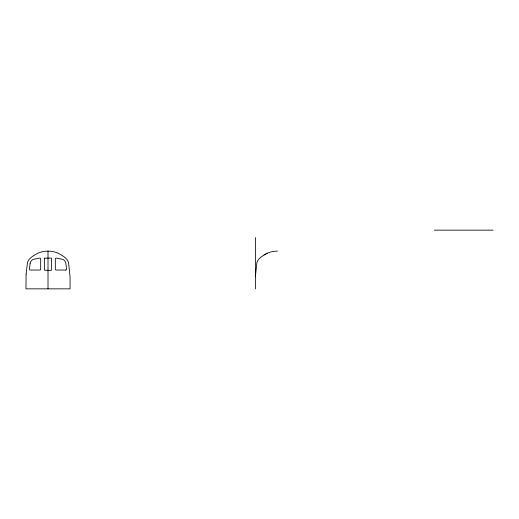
<?xml version="1.0" encoding="UTF-8"?>
<svg xmlns="http://www.w3.org/2000/svg" width="519" height="519" viewBox="0 0 519 519"><rect width="100%" height="100%" fill="white"/><g stroke="black" fill="none" stroke-linecap="round" stroke-linejoin="round"><path stroke-width="0.78" d="M255.387 276.75L256.937 262.367C258.345 257.904 263.334 255.478 267.129 253.298M434.345 230.151L493.05 230.151M255.387 237.572L255.387 288.849M48.008 251.112L48.008 288.849M264.002 254.959A25.405 25.405 0 0 1 277.444 251.112M26.106 274.09L25.95 288.849L70.065 288.849L70.065 276.75L68.514 262.367C67.1 257.904 62.111 255.478 58.316 253.298A25.405 25.405 0 0 0 37.692 253.298C33.897 255.478 28.908 257.904 27.501 262.367L26.106 274.09M30.102 263.658L29.447 269.179A0.772 0.772 0 0 0 30.219 270.042L39.892 270.042A0.798 0.798 0 0 0 40.683 269.251L40.683 259.02A0.947 0.947 0 0 0 39.704 258.073L33.261 259.364A5.398 5.398 0 0 0 30.102 263.658M44.472 258.177L44.517 270.217L51.323 270.386L51.491 258.066L44.472 258.177M65.796 270.042L56.123 270.042A0.798 0.798 0 0 1 55.325 269.251L55.325 259.02A0.947 0.947 0 0 1 56.312 258.073L62.747 259.364A5.398 5.398 0 0 1 65.907 263.658L66.562 269.179A0.772 0.772 0 0 1 65.796 270.042"/></g></svg>
